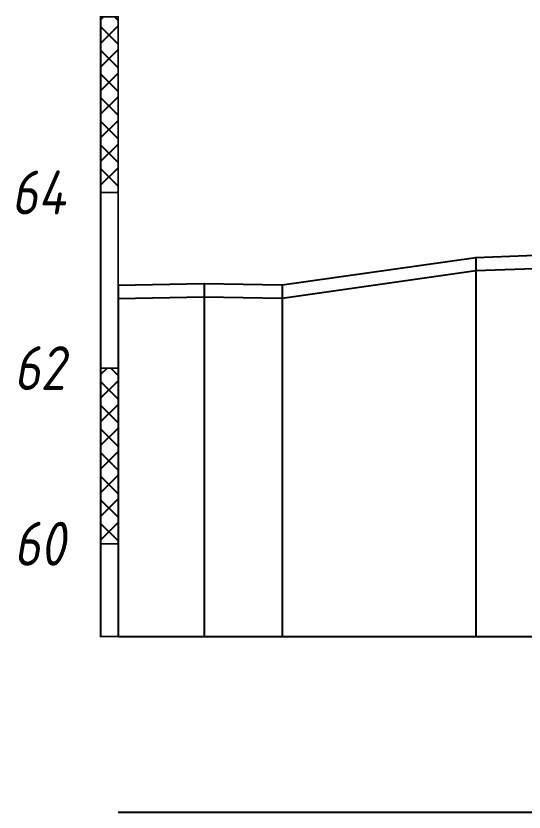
# Model space of a CAD drawing. Extents: x -717 to 1451, y -133302 to 233.
# Drawn here: x -386.46 to -357.55, y -125522 to -125476.67 of the extents above; entities that cross this region are included whole.
import ezdxf
from ezdxf.enums import TextEntityAlignment as Align

# ---------------------------------------------------------------- set-up
doc = ezdxf.new("R2010")
doc.units = 0
doc.layers.add('Контур_2570', color=7, linetype='Continuous', true_color=0x80ff00)
for name, color, linetype in [('Линейка абсолютных высот', 7, 'Continuous'), ('Таблица', 7, 'Continuous'), ('Черный поперечник', 3, 'Continuous')]:
    doc.layers.add(name, color=color, linetype=linetype)
doc.styles.add('М', font='romand.shx', dxfattribs={"width": 0.8, "oblique": 10, "height": 2.5})
pattern_1 = [(45.00000125, (-460.6359, 11.0005), (-0.6735192404, 0.673519211), []), (135.0000003, (-460.6359, 11.0005), (-0.673519222, -0.67351923), [])]

msp = doc.modelspace()

# ---------------------------------------------------------------- hatches: boundary and pattern name
at = {"layer": 'Линейка абсолютных высот'}
h = msp.add_hatch(dxfattribs=at)
h.set_pattern_fill('ANSI37', scale=0.3, style=0)
h.set_pattern_definition(pattern_1)
h.paths.add_polyline_path([(-380.636, -125486.721), (-380.636, -125476.721), (-381.636, -125476.721), (-381.636, -125486.721)])
h = msp.add_hatch(dxfattribs=at)
h.set_pattern_fill('ANSI37', scale=0.3, style=0)
h.set_pattern_definition(pattern_1)
h.paths.add_polyline_path([(-380.636, -125506.721), (-380.636, -125496.721), (-381.636, -125496.721), (-381.636, -125506.721)])

# ---------------------------------------------------------------- linework, layer by layer
at = {"layer": 'Контур_2570', "flags": 128}
msp.add_lwpolyline([(-380.636, -125492.75), (-375.739, -125492.662), (-371.311, -125492.732), (-360.289, -125491.172), (-356.417, -125491.024), (-356.417, -125491.024), (-352.709, -125489.396), (-340.588, -125482.962), (-340.588, -125482.212), (-332.025, -125481.949), (-323.036, -125481.13), (-322.536, -125481.88), (-303.858, -125481.442), (-286.48, -125481.09), (-272.566, -125480.518), (-265.206, -125480.284), (-250.421, -125479.815)], dxfattribs=at)
at = {"layer": 'Линейка абсолютных высот', "color": 7, "const_width": 0.1, "flags": 128}
for points in [[(-380.636, -125486.721), (-380.636, -125476.721), (-381.636, -125476.721), (-381.636, -125486.721), (-380.636, -125486.721)], [(-380.636, -125496.721), (-380.636, -125486.721), (-381.636, -125486.721), (-381.636, -125496.721), (-380.636, -125496.721)], [(-380.636, -125506.721), (-380.636, -125496.721), (-381.636, -125496.721), (-381.636, -125506.721), (-380.636, -125506.721)], [(-380.636, -125512), (-380.636, -125506.721), (-381.636, -125506.721), (-381.636, -125512), (-380.636, -125512)]]:
    msp.add_lwpolyline(points, dxfattribs=at)
at = {"layer": 'Таблица'}
for p, q in [((-380.636, -125512), (-164.132, -125512)), ((-380.636, -125522), (-164.132, -125522))]:
    msp.add_line(p, q, dxfattribs=at)
at = {"layer": 'Черный поперечник', "color": 7}
for p, q in [((-360.289, -125490.422), (-360.289, -125512)), ((-380.636, -125492), (-380.636, -125512)), ((-375.739, -125491.912), (-375.739, -125512)), ((-371.311, -125491.982), (-371.311, -125512))]:
    msp.add_line(p, q, dxfattribs=at)
at = {"layer": 'Черный поперечник', "flags": 128}
msp.add_lwpolyline([(-380.636, -125492), (-375.739, -125491.912), (-371.311, -125491.982), (-360.289, -125490.422), (-356.417, -125490.274), (-352.709, -125488.646), (-340.588, -125482.212), (-332.025, -125481.949), (-323.036, -125481.13), (-322.536, -125481.88), (-303.858, -125481.442), (-286.48, -125481.09), (-272.566, -125480.518), (-265.206, -125480.284), (-250.421, -125479.815)], dxfattribs=at)

# ---------------------------------------------------------------- texts
at = {"layer": 'Линейка абсолютных высот', "style": 'М', "oblique": 10, "width": 0.8}
for s, p in [('64', (-383.636, -125486.721)), ('62', (-383.636, -125496.721)), ('60', (-383.636, -125506.721))]:
    msp.add_text(s, height=2.5, dxfattribs=at).set_placement(p, align=Align.MIDDLE_RIGHT)

doc.saveas('drawing.dxf')
